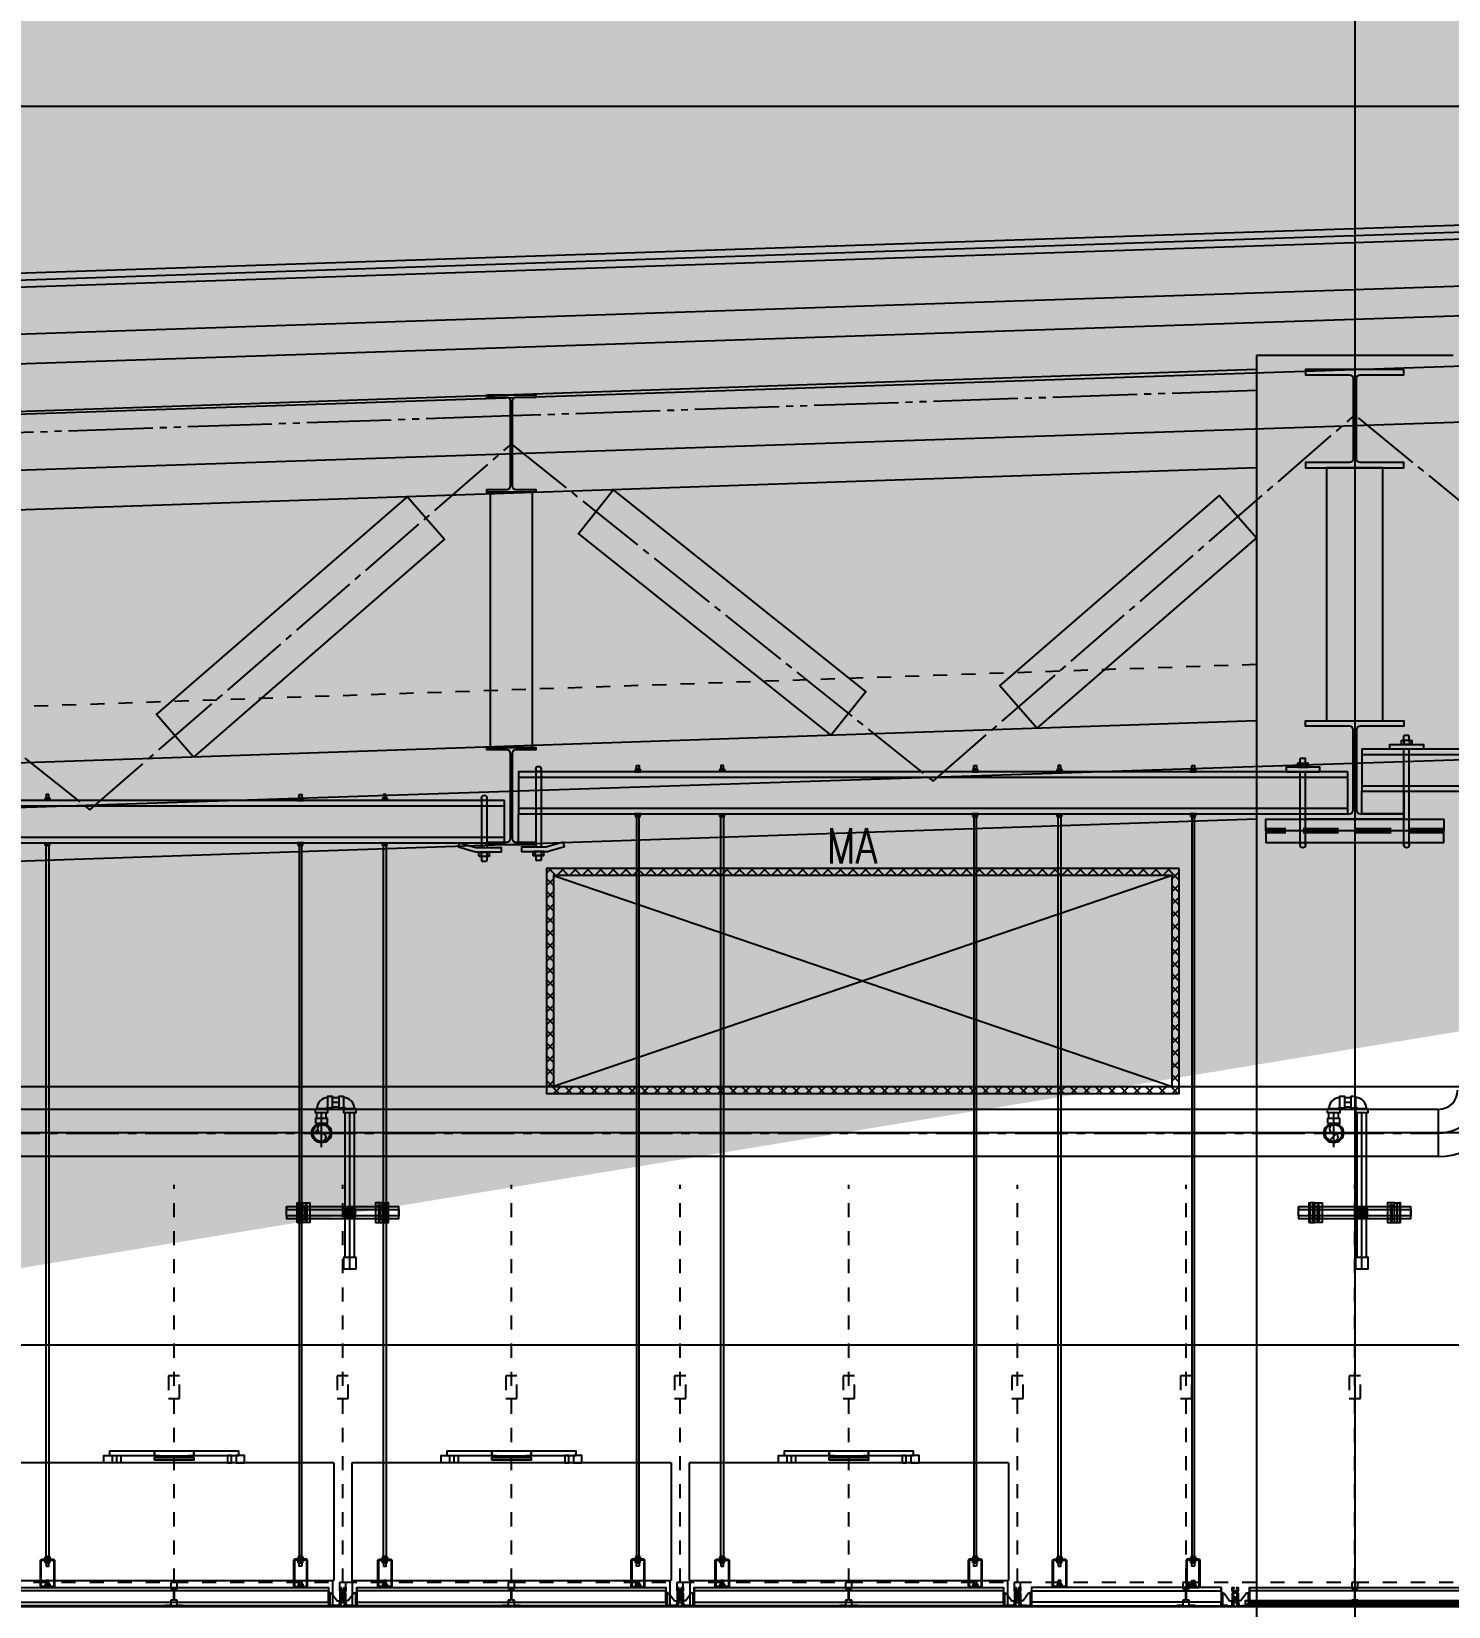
# Model space of a CAD drawing. Header units: millimetres. Extents: x -192235 to 515711, y 45168 to 947868.
# Drawn here: x 125293 to 130333, y 471200 to 476802 of the extents above; entities that cross this region are included whole.
import ezdxf
from ezdxf.enums import TextEntityAlignment as Align

# ---------------------------------------------------------------- set-up
doc = ezdxf.new("R2010")
doc.units = ezdxf.units.MM
doc.header["$LTSCALE"] = 1000
doc.header["$PDMODE"] = 1
for name, pattern in [('CENTER2', [1.125, 0.75, -0.125, 0.125, -0.125]), ('HIDDEN', [0.375, 0.25, -0.125]), ('HIDDEN2', [4.7625, 3.175, -1.5875]), ('TPH12-SEC-@20-1$0$CENTERK0', [0.65, 0.5, -0.05, 0.05, -0.05]), ('TPH12-SEC-@20-1$0$CENTERK5', [6.916, 6.667, -0.083, 0.083, -0.083]), ('TPH12-SEC-@20-1$0$DOTK1', [0.1, 0.05, -0.05]), ('TPH12-SEC-@20-1$0$PHANTOMK1', [1.415, 1, -0.083, 0.083, -0.083, 0.083, -0.083]), ('YCD-Xfa-Sec-24$0$HIDDEN', [0.375, 0.25, -0.125]), ('YCD-Xfa-Sec-24$0$HIDDEN2', [0.1875, 0.125, -0.0625])]:
    doc.linetypes.add(name, pattern=pattern)
for name, color, linetype in [('FS-LINE', 10, 'Continuous'), ('TPH12-SEC-@20-1$0$$FFU', 252, 'TPH12-SEC-@20-1$0$DOTK1'), ('TPH12-SEC-@20-1$0$H-SIN', 252, 'TPH12-SEC-@20-1$0$CENTERK5'), ('TPH12-SEC-@20-1$0$MEJI', 252, 'Continuous'), ('TPH12-SEC-@20-1$0$SIAGE1', 252, 'Continuous'), ('TPH12-SEC-@20-1$0$STEEL2', 252, 'Continuous'), ('TPH12-SEC-@20-1$0$STEEL3', 252, 'Continuous'), ('TPH12-SEC-@20-1$0$SUGATA3', 252, 'Continuous'), ('YCD-Xfa-Sec-24$0$A-C-Ceil-Hand_3-8', 2, 'Continuous'), ('YCD-Xfa-Sec-24$0$A-C-Ceiling Grid', 15, 'Continuous'), ('YCD-Xfa-Sec-24$0$C-R-EQ', 150, 'Continuous'), ('YCD-Xfa-Sec-24$0$Ceil-Sup-150', 3, 'Continuous'), ('YCD-Xfa-Sec-24$0$Ceil-Sup-P1001', 3, 'Continuous'), ('YCD-Xfa-Sec-24$0$FFU', 145, 'Continuous'), ('YFM1P-短$0$14P5-CSH-3-402-B$0$SH-TEXT', 4, 'Continuous'), ('YFM1P-短$0$M-FOUN', 252, 'Continuous'), ('YFM1P-短$0$M-HVAC-CMDUCT', 150, 'Continuous')]:
    doc.layers.add(name, color=color, linetype=linetype)
doc.styles.add('YFM1P-短$0$14P5-CSH-3-402-B$0$AA-TXT', font='simplex.shx', dxfattribs={"width": 0.8, "bigfont": 'CHINA.shx'})

# ---------------------------------------------------------------- blocks, each defined once
blk = doc.blocks.new('TPH12-SEC-@20-1')
at = {"layer": 'DEFPOINTS'}
for p, q in [((100000, 474600), (145000, 476100)), ((100000, 474400), (145000, 475900)), ((100000, 473200), (145000, 474700))]:
    blk.add_line(p, q, dxfattribs=at)
at = {"layer": 'TPH12-SEC-@20-1$0$$FFU'}
for p, q in [((129650, 474550.3), (100343.2, 473550.1)), ((125800, 471285), (125800, 472700)), ((126400, 471285), (126400, 472700)), ((127000, 471285), (127000, 472700)), ((127600, 471285), (127600, 472700)), ((128200, 471285), (128200, 472700)), ((128800, 471285), (128800, 472700)), ((129400, 471285), (129400, 472700)), ((130000, 471285), (130000, 472700)), ((189650, 471285), (100350, 471285)), ((189650, 471200), (100350, 471200))]:
    blk.add_line(p, q, dxfattribs=at)
for points in [[(125820, 471940), (125820, 472020), (125820, 472020), (125780, 472020), (125780, 471940)], [(126420, 471940), (126420, 472020), (126420, 472020), (126380, 472020), (126380, 471940)], [(127020, 471940), (127020, 472020), (127020, 472020), (126980, 472020), (126980, 471940)], [(127620, 471940), (127620, 472020), (127620, 472020), (127580, 472020), (127580, 471940)], [(128220, 471940), (128220, 472020), (128220, 472020), (128180, 472020), (128180, 471940)], [(128820, 471940), (128820, 472020), (128820, 472020), (128780, 472020), (128780, 471940)], [(129420, 471940), (129420, 472020), (129420, 472020), (129380, 472020), (129380, 471940)], [(130020, 471940), (130020, 472020), (130020, 472020), (129980, 472020), (129980, 471940)], [(125789, 471203), (125767.5, 471203), (125767.5, 471200), (125832.5, 471200), (125832.5, 471203), (125811, 471203), (125811, 471222), (125801.5, 471222), (125801.5, 471263), (125811, 471263), (125811, 471285), (125789, 471285), (125789, 471263), (125798.5, 471263), (125798.5, 471222), (125789, 471222)], [(126389, 471203), (126367.5, 471203), (126367.5, 471200), (126432.5, 471200), (126432.5, 471203), (126411, 471203), (126411, 471222), (126401.5, 471222), (126401.5, 471263), (126411, 471263), (126411, 471285), (126389, 471285), (126389, 471263), (126398.5, 471263), (126398.5, 471222), (126389, 471222)], [(126989, 471203), (126967.5, 471203), (126967.5, 471200), (127032.5, 471200), (127032.5, 471203), (127011, 471203), (127011, 471222), (127001.5, 471222), (127001.5, 471263), (127011, 471263), (127011, 471285), (126989, 471285), (126989, 471263), (126998.5, 471263), (126998.5, 471222), (126989, 471222)], [(127589, 471203), (127567.5, 471203), (127567.5, 471200), (127632.5, 471200), (127632.5, 471203), (127611, 471203), (127611, 471222), (127601.5, 471222), (127601.5, 471263), (127611, 471263), (127611, 471285), (127589, 471285), (127589, 471263), (127598.5, 471263), (127598.5, 471222), (127589, 471222)], [(128189, 471203), (128167.5, 471203), (128167.5, 471200), (128232.5, 471200), (128232.5, 471203), (128211, 471203), (128211, 471222), (128201.5, 471222), (128201.5, 471263), (128211, 471263), (128211, 471285), (128189, 471285), (128189, 471263), (128198.5, 471263), (128198.5, 471222), (128189, 471222)], [(128789, 471203), (128767.5, 471203), (128767.5, 471200), (128832.5, 471200), (128832.5, 471203), (128811, 471203), (128811, 471222), (128801.5, 471222), (128801.5, 471263), (128811, 471263), (128811, 471285), (128789, 471285), (128789, 471263), (128798.5, 471263), (128798.5, 471222), (128789, 471222)], [(129389, 471203), (129367.5, 471203), (129367.5, 471200), (129432.5, 471200), (129432.5, 471203), (129411, 471203), (129411, 471222), (129401.5, 471222), (129401.5, 471263), (129411, 471263), (129411, 471285), (129389, 471285), (129389, 471263), (129398.5, 471263), (129398.5, 471222), (129389, 471222)], [(129989, 471203), (129967.5, 471203), (129967.5, 471200), (130032.5, 471200), (130032.5, 471203), (130011, 471203), (130011, 471222), (130001.5, 471222), (130001.5, 471263), (130011, 471263), (130011, 471285), (129989, 471285), (129989, 471263), (129998.5, 471263), (129998.5, 471222), (129989, 471222)]]:
    blk.add_lwpolyline(points, close=True, dxfattribs=at)
at = {"layer": 'TPH12-SEC-@20-1$0$H-SIN'}
for p, q in [((130000, 484000), (130000, 447500)), ((84160.9, 471200), (201769.6, 471200))]:
    blk.add_line(p, q, dxfattribs=at)
at = {"layer": 'TPH12-SEC-@20-1$0$MEJI'}
blk.add_line((143050, 476535), (98300, 476535), dxfattribs=at)
at = {"layer": 'TPH12-SEC-@20-1$0$SIAGE1'}
for p, q in [((145000, 476382.9), (99350, 474861.2)), ((145000, 476277.8), (99538.5, 474762.4))]:
    blk.add_line(p, q, dxfattribs=at)
at = {"layer": 'TPH12-SEC-@20-1$0$STEEL2'}
for points in [[(130175, 475600), (129825, 475600), (129825, 475581), (129981, 475581, -0.414214), (129994, 475568), (129994, 475282, -0.414214), (129981, 475269), (129825, 475269), (129825, 475250), (130175, 475250), (130175, 475269), (130019, 475269, -0.414214), (130006, 475282), (130006, 475568, -0.414214), (130019, 475581), (130175, 475581)], [(126913, 475509.6), (127087, 475509.6), (127087, 475500.6), (127016, 475500.6, 0.414214), (127003, 475487.6), (127003, 475185.6, 0.414214), (127016, 475172.6), (127087, 475172.6), (127087, 475163.6), (126913, 475163.6), (126913, 475172.6), (126984, 475172.6, 0.414214), (126997, 475185.6), (126997, 475487.6, 0.414214), (126984, 475500.6), (126913, 475500.6)], [(130175, 474000), (129825, 474000), (129825, 474019), (129981, 474019, 0.414214), (129994, 474032), (129994, 474318, 0.414214), (129981, 474331), (129825, 474331), (129825, 474350), (130175, 474350), (130175, 474331), (130019, 474331, 0.414214), (130006, 474318), (130006, 474032, 0.414214), (130019, 474019), (130175, 474019)], [(126913, 474255.6), (127087, 474255.6), (127087, 474246.6), (127016, 474246.6, 0.414214), (127003, 474233.6), (127003, 473931.6, 0.414214), (127016, 473918.6), (127087, 473918.6), (127087, 473909.6), (126913, 473909.6), (126913, 473918.6), (126984, 473918.6, 0.414214), (126997, 473931.6), (126997, 474233.6, 0.414214), (126984, 474246.6), (126913, 474246.6)]]:
    blk.add_lwpolyline(points, format="xyb", close=True, dxfattribs=at)
at = {"layer": 'TPH12-SEC-@20-1$0$STEEL3'}
for p, q in [((129650, 475600), (100350, 474600)), ((129650, 475650), (129650, 466700)), ((130350, 475650), (129650, 475650)), ((129650, 475249.8), (100350, 474249.8)), ((129650, 474350.2), (100350, 473350.2)), ((129650, 474000), (100350, 473000))]:
    blk.add_line(p, q, dxfattribs=at)
at = {"layer": 'TPH12-SEC-@20-1$0$STEEL3', "linetype": 'TPH12-SEC-@20-1$0$PHANTOMK1', "ltscale": 0.3}
for p, q in [((129650, 475525), (127003, 475434.6)), ((126997, 475434.4), (124003, 475332.2))]:
    blk.add_line(p, q, dxfattribs=at)
at = {"layer": 'TPH12-SEC-@20-1$0$STEEL3', "linetype": 'TPH12-SEC-@20-1$0$CENTERK0', "ltscale": 0.5}
for p, q in [((128500, 474135.9), (130000, 475436.8)), ((130011.6, 475427.4), (131500, 474214.4)), ((125500, 474033.5), (127000, 475334.5)), ((127000, 475334.5), (128500, 474135.9)), ((124000, 475232.1), (125500, 474033.5))]:
    blk.add_line(p, q, dxfattribs=at)
at = {"layer": 'TPH12-SEC-@20-1$0$STEEL3'}
for points in [[(130100, 474350), (130100, 475250), (129900, 475250), (129900, 474350)], [(126925, 474255.6), (127075, 474255.6), (127075, 475163.6), (126925, 475163.6)], [(128136.2, 474298.5), (128261.1, 474454.8), (127363.8, 475171.8), (127238.9, 475015.5)], [(128869, 474323.5), (128738, 474474.6), (129519, 475152), (129650, 475000.9)], [(125869, 474221.2), (125738, 474372.2), (126631, 475146.8), (126762, 474995.7)]]:
    blk.add_lwpolyline(points, close=True, dxfattribs=at)
at = {"layer": 'TPH12-SEC-@20-1$0$SUGATA3'}
for p, q in [((145000, 476600), (99350, 475078.3)), ((145000, 476575), (99350, 475053.3)), ((145000, 476550), (99350, 475028.3))]:
    blk.add_line(p, q, dxfattribs=at)
blk = doc.blocks.new('YFM1P-短')
at = {"layer": 'YFM1P-短$0$M-HVAC-CMDUCT'}
h = blk.add_hatch(dxfattribs=at)
h.set_pattern_fill('ANSI37', color=256, scale=10)
h.paths.add_polyline_path([(160625, 473825), (162875, 473825), (162875, 473025), (160625, 473025)])
h.paths.add_polyline_path([(160650, 473800), (162850, 473800), (162850, 473050), (160650, 473050)], flags=16)
at = {"layer": 'YFM1P-短$0$M-FOUN'}
blk.add_line((190000, 473050), (100000, 473050), dxfattribs=at)
at = {"layer": 'YFM1P-短$0$M-FOUN', "color": 4}
for p, q in [((100000, 472885), (190000, 472885)), ((100000, 472130), (190000, 472130))]:
    blk.add_line(p, q, dxfattribs=at)
at = {"layer": 'YFM1P-短$0$M-HVAC-CMDUCT'}
for p, q in [((162850, 473800), (160650, 473050)), ((160650, 473800), (162850, 473050))]:
    blk.add_line(p, q, dxfattribs=at)
for points in [[(160625, 473825), (162875, 473825), (162875, 473025), (160625, 473025)], [(160650, 473800), (162850, 473800), (162850, 473050), (160650, 473050)]]:
    blk.add_lwpolyline(points, close=True, dxfattribs=at)
at = {"layer": 'YFM1P-短$0$14P5-CSH-3-402-B$0$SH-TEXT', "color": 4, "style": 'YFM1P-短$0$14P5-CSH-3-402-B$0$AA-TXT', "text_generation_flag": 2, "width": 0.8}
blk.add_text('MA', height=125, dxfattribs=at).set_placement((161788.7, 473905.6, 0), align=Align.MIDDLE_CENTER)
blk = doc.blocks.new('YCD-Xfa-Sec-24$0$Cap-4')
for p, q in [((1.76, 0), (-1.76, 0)), ((-1.9, -1.31), (-1.9, -0.18)), ((-1.9, -1.31), (-1.9, -0.18)), ((1.76, -1.49), (-1.76, -1.49)), ((1.76, -1.49), (-1.76, -1.49)), ((-1.39, -0.05), (-1.75, -0.05)), ((-1.39, -0.05), (-1.75, -0.05)), ((-1.39, -1.44), (-1.75, -1.44)), ((-1.39, -1.44), (-1.75, -1.44)), ((-1.02, -1.31), (-1.02, -0.18)), ((-1.02, -1.31), (-1.02, -0.18)), ((-0.95, -1.49), (-0.95, -3.09)), ((-0.95, -3.09), (-0.82, -3.22)), ((0.82, -3.22), (-0.82, -3.22)), ((0.53, -0.05), (-0.53, -0.05)), ((0.53, -0.05), (-0.53, -0.05)), ((0.53, -1.44), (-0.53, -1.44)), ((0.53, -1.44), (-0.53, -1.44)), ((0.82, -3.22), (0.95, -3.09)), ((0.95, -1.49), (0.95, -3.09)), ((1.02, -1.31), (1.02, -0.18)), ((1.02, -1.31), (1.02, -0.18)), ((1.39, -0.05), (1.75, -0.05)), ((1.39, -0.05), (1.75, -0.05)), ((1.39, -1.44), (1.75, -1.44)), ((1.39, -1.44), (1.75, -1.44)), ((1.9, -1.31), (1.9, -0.18)), ((1.9, -1.31), (1.9, -0.18))]:
    blk.add_line(p, q)
for centre, radius, start, end in [((-1.6, -0.27), 0.316, 120.5681, 163.207), ((-1.6, -0.27), 0.316, 120.5681, 163.207), ((-1.64, -0.33), 0.303, 111.8965, 149.5654), ((-1.64, -0.33), 0.303, 111.8965, 149.5654), ((-1.64, -1.16), 0.303, 210.4346, 248.1035), ((-1.64, -1.16), 0.303, 210.4346, 248.1035), ((-1.6, -1.22), 0.316, 196.793, 239.4319), ((-1.6, -1.22), 0.316, 196.793, 239.4319), ((-1.6, -1.26), 1.23, 61.7885, 80.1123), ((-1.6, -1.26), 1.23, 61.7885, 80.1123), ((-1.6, -0.23), 1.23, 279.8877, 298.2115), ((-1.6, -0.23), 1.23, 279.8877, 298.2115), ((-0.43, -1.46), 1.41, 94.1532, 114.8761), ((-0.43, -1.46), 1.41, 94.1532, 114.8761), ((-0.43, -0.03), 1.41, 245.1239, 265.8468), ((-0.43, -0.03), 1.41, 245.1239, 265.8468), ((0.43, -1.46), 1.41, 65.1239, 85.8468), ((0.43, -1.46), 1.41, 65.1239, 85.8468), ((0.43, -0.03), 1.41, 274.1532, 294.8761), ((0.43, -0.03), 1.41, 274.1532, 294.8761), ((1.6, -1.26), 1.23, 99.8877, 118.2115), ((1.6, -1.26), 1.23, 99.8877, 118.2115), ((1.6, -0.23), 1.23, 241.7885, 260.1123), ((1.6, -0.23), 1.23, 241.7885, 260.1123), ((1.64, -0.33), 0.303, 30.4346, 68.1035), ((1.64, -0.33), 0.303, 30.4346, 68.1035), ((1.64, -1.16), 0.303, 291.8965, 329.5654), ((1.64, -1.16), 0.303, 291.8965, 329.5654), ((1.6, -0.27), 0.316, 16.793, 59.4319), ((1.6, -0.27), 0.316, 16.793, 59.4319), ((1.6, -1.22), 0.316, 300.5681, 343.207), ((1.6, -1.22), 0.316, 300.5681, 343.207)]:
    blk.add_arc(centre, radius, start, end)
blk = doc.blocks.new('YCD-Xfa-Sec-24$0$cg-1')
blk.add_lwpolyline([(0, 68), (0, 0), (1100, 0), (1100, 2.8), (0, 2.8), (0, 15.2), (1100, 15.2), (1100, 55.7), (0, 55.7), (0, 68), (1100, 68), (1100, 0)])
blk = doc.blocks.new('YCD-Xfa-Sec-24$0$Ceil-4T')
for p, q in [((0.45, 5.1), (0, 5.1)), ((0, 5.1), (0, 0)), ((2.2, 0.33), (0, 0.33)), ((0, 0.25), (2.2, 0.25)), ((2.2, 0), (0, 0)), ((0.45, 4.8), (0.45, 5.1)), ((0.45, 4.8), (0.45, 0.33)), ((0.45, 4.8), (1.05, 4.8)), ((0.6, 0.33), (2.2, 0.33)), ((1.05, 4.8), (3, 2.05)), ((3, 2.05), (3.95, 2.05)), ((3.95, 1.55), (3.75, 0.88)), ((3.75, 0.88), (3.95, 0.88)), ((3.75, 0.88), (3.75, 0.25)), ((3.95, 4.8), (3.95, 0.3)), ((3.95, 0.88), (3.95, 1.55)), ((3.95, 0.88), (3.95, 0.45)), ((4.3, 5.1), (4.25, 5.1)), ((5.75, 5.1), (5.7, 5.1)), ((6.05, 4.8), (6.05, 0.3)), ((7, 2.05), (6.05, 2.05)), ((6.05, 1.55), (6.25, 0.88)), ((6.05, 0.88), (6.05, 1.55)), ((6.25, 0.88), (6.05, 0.88)), ((6.05, 0.88), (6.05, 0.45)), ((6.25, 0.88), (6.25, 0.25)), ((8.95, 4.8), (7, 2.05)), ((7.8, 0.33), (10, 0.33)), ((10, 0.25), (7.8, 0.25)), ((10, 0), (7.8, 0)), ((9.55, 4.8), (8.95, 4.8)), ((9.55, 5.1), (10, 5.1)), ((9.55, 4.8), (9.55, 5.1)), ((9.55, 4.8), (9.55, 0.28)), ((10, 5.1), (10, 0))]:
    blk.add_line(p, q)
for points in [[(5.58, 0.1), (5.54, 0.1, -0.414214), (5.5, 0.14), (5.5, 0.58, -0.414214), (5.52, 0.6), (5.82, 0.6, 0.414214), (5.84, 0.62), (5.84, 1.2, 0.414214), (5.74, 1.3), (4.26, 1.3, 0.414214), (4.16, 1.2), (4.16, 0.62, 0.414214), (4.18, 0.6), (4.48, 0.6, -0.414214), (4.5, 0.58), (4.5, 0.14, -0.414214), (4.46, 0.1), (4.42, 0.1, 0.414214), (4.4, 0.08), (4.4, 0.04, -0.414214), (4.36, 0), (2.24, 0, -0.414214), (2.2, 0.04), (2.2, 0.25), (2.2, 0.28, -0.414214), (2.25, 0.33), (2.27, 0.33, -0.414214), (2.32, 0.28), (2.32, 0.27, 0.414214), (2.34, 0.25), (3.87, 0.25, 0.414214), (3.97, 0.35), (3.97, 1.48, -0.414214), (3.99, 1.5), (4.2, 1.5, 0.414214), (4.3, 1.6), (4.3, 5.4, 0.414214), (4.2, 5.5), (3.96, 5.5, -0.414214), (3.94, 5.52), (3.94, 6.76, -0.414214), (3.98, 6.8), (4.46, 6.8, -0.414214), (4.5, 6.76), (4.5, 6.42, -0.414214), (4.48, 6.4), (4.18, 6.4, 0.414214), (4.16, 6.38), (4.16, 5.8, 0.414214), (4.26, 5.7), (5.74, 5.7, 0.414214), (5.84, 5.8), (5.84, 6.38, 0.414214), (5.82, 6.4), (5.52, 6.4, -0.414214), (5.5, 6.42), (5.5, 6.76, -0.414214), (5.54, 6.8), (6.02, 6.8, -0.414214), (6.06, 6.76), (6.06, 5.52, -0.414214), (6.04, 5.5), (5.8, 5.5, 0.414214), (5.7, 5.4), (5.7, 1.6, 0.414214), (5.8, 1.5), (6.01, 1.5, -0.414214), (6.03, 1.48), (6.03, 0.35, 0.414214), (6.13, 0.25), (7.66, 0.25, 0.414214), (7.68, 0.27), (7.68, 0.28, -0.414214), (7.73, 0.33), (7.75, 0.33, -0.414214), (7.8, 0.28), (7.8, 0.25), (7.8, 0.04, -0.414214), (7.76, 0), (5.64, 0, -0.414214), (5.6, 0.04), (5.6, 0.08, 0.414214)], [(4.52, 5.5, 0.414214), (4.42, 5.4), (4.42, 5.2, 0.414214), (4.52, 5.1), (5.48, 5.1, 0.414214), (5.58, 5.2), (5.58, 5.4, 0.414214), (5.48, 5.5)], [(5.58, 3.24, -0.684718), (5.41, 3.17, 0.441058), (4.59, 3.17, -0.684718), (4.42, 3.24), (4.42, 4.38), (4.42, 4.8, -0.414214), (4.52, 4.9), (5.48, 4.9, -0.414214), (5.58, 4.8), (5.58, 4.38)], [(5, 1.5), (5.48, 1.5, 0.414214), (5.58, 1.6), (5.58, 2.36, 0.684718), (5.41, 2.43, -0.441058), (4.59, 2.43, 0.684718), (4.42, 2.36), (4.42, 1.6, 0.414214), (4.52, 1.5)]]:
    blk.add_lwpolyline(points, format="xyb", close=True)
blk.add_circle((5, 2.8), 0.375)
for centre, radius, start, end in [((3.75, 0.45), 0.2, 270, 0), ((4.25, 4.8), 0.3, 90, 180), ((5.75, 4.8), 0.3, 0, 90), ((6.25, 0.45), 0.2, 180, 270)]:
    blk.add_arc(centre, radius, start, end)
for p in [(2.2, 0), (2.2, 0), (2.2, 0), (2.2, 0), (2.2, 0), (2.2, 0), (2.2, 0), (2.2, 0), (2.2, 0), (2.2, 0), (2.2, 0), (2.2, 0), (2.2, 0), (2.2, 0), (2.2, 0), (2.2, 0), (2.2, 0), (3.95, 0.35), (3.97, 0.41), (4.16, 0.64), (4.54, 5.1), (4.56, 4.9), (4.58, 5.1), (5.84, 0.65), (5.85, 0.67), (6.03, 0.41), (6.05, 0.35), (7.8, 0)]:
    blk.add_point(p)
blk = doc.blocks.new('YCD-Xfa-Sec-24$0$FFU-120x120x55')
for p, q in [((-56.8, 50.8), (-56.8, 9)), ((56.8, 50.8), (-56.8, 50.8)), ((56.8, 50.8), (56.8, 9)), ((-56.8, 9), (56.8, 9)), ((-56.5, 0), (-56.5, 9)), ((56.5, 0), (56.5, 9)), ((-56.5, 0), (56.5, 0))]:
    blk.add_line(p, q)
for points in [[(-22.03, 50.8), (-25, 50.8), (-25, 53.5), (-22.03, 53.5), (-22.03, 51.04)], [(-19, 50.8), (-20.35, 50.8), (-20.35, 53.5), (-19, 53.5), (-19, 51.04)], [(-7, 51.8), (-7, 52.7), (7, 52.7), (7, 51.8)], [(19, 50.8), (20.35, 50.8), (20.35, 53.5), (19, 53.5), (19, 50.95)], [(22.03, 50.8), (25, 50.8), (25, 53.5), (22.03, 53.5), (22.03, 50.95)]]:
    blk.add_lwpolyline(points, close=True)
for points in [[(-7, 54.87, 0.414214), (-7.13, 55), (-23, 55), (-23, 53.5), (-7.13, 53.5, 0.414214), (-7, 53.63)], [(6.87, 53.49, 0.396463), (7, 53.63), (7, 54.87, 0.414214), (6.87, 55), (-6.87, 55, 0.414214), (-7, 54.87), (-7, 53.63, 0.396539), (-6.87, 53.49, 0.029282)], [(7.13, 53.5), (23, 53.5), (23, 55), (7.13, 55, 0.414214), (7, 54.87), (7, 53.63, 0.414214)]]:
    blk.add_lwpolyline(points, format="xyb", close=True)
blk = doc.blocks.new('YCD-Xfa-Sec-24$0$Cap-3')
for p, q in [((-8, 2.8), (-11, 2)), ((-11, 2), (-11, 0)), ((-11, 2), (11, 2)), ((-11, 0), (11, 0)), ((-8, 9.2), (-8, 2.8)), ((0, 10), (-6, 10)), ((-4, 9.2), (-4, 2.8)), ((6, 10), (0, 10)), ((4, 2.8), (4, 9.2)), ((8, 9.2), (8, 2.8)), ((8, 2.8), (11, 2)), ((11, 2), (11, 0))]:
    blk.add_line(p, q)
for centre, radius, start, end in [((-6, 7.1), 2.9, 46.3972, 133.6028), ((-6, 4.9), 2.9, 226.3972, 313.6028), ((0, -0.4), 10.4, 67.3801, 112.6199), ((0, 12.4), 10.4, 247.3801, 292.6199), ((6, 7.1), 2.9, 46.3972, 133.6028), ((6, 4.9), 2.9, 226.3972, 313.6028)]:
    blk.add_arc(centre, radius, start, end)
blk = doc.blocks.new('YCD-Xfa-Sec-24')
at = {"layer": 'YCD-Xfa-Sec-24$0$C-R-EQ'}
h = blk.add_hatch(dxfattribs=at)
h.set_pattern_fill('ANSI31', color=256, scale=10, angle=45, style=0)
h.set_pattern_definition([(90, (839258.67, 230019.764), (-31.75, 7e-15), [])])
h.paths.add_polyline_path([(579609.6, 401207.8), (579609.6, 401219.8), (580389.6, 401219.8), (580389.6, 401207.8)])
at = {"layer": 'YCD-Xfa-Sec-24$0$A-C-Ceil-Hand_3-8', "elevation": 0}
for points in [[(580579.8, 404191), (580570.2, 404191), (580570.2, 404179), (580579.8, 404179)], [(581045.2, 404191), (581054.8, 404191), (581054.8, 404179), (581045.2, 404179)], [(581354.8, 404191), (581345.2, 404191), (581345.2, 404179), (581354.8, 404179)], [(582245.2, 404191), (582254.8, 404191), (582254.8, 404179), (582245.2, 404179)], [(582554.8, 404191), (582545.2, 404191), (582545.2, 404179), (582554.8, 404179)], [(583445.2, 404088.3), (583454.8, 404088.3), (583454.8, 404076.3), (583445.2, 404076.3)], [(583754.7, 404088.3), (583745.2, 404088.3), (583745.2, 404076.3), (583754.7, 404076.3)], [(584645.2, 404088.3), (584654.7, 404088.3), (584654.7, 404076.3), (584645.2, 404076.3)], [(580579.8, 401378), (580570.2, 401378), (580570.2, 404009), (580579.8, 404009)], [(581045.2, 401378), (581054.8, 401378), (581054.8, 404009), (581045.2, 404009)], [(581354.8, 401378), (581345.2, 401378), (581345.2, 404009), (581354.8, 404009)], [(582245.2, 401378), (582254.8, 401378), (582254.8, 404009), (582245.2, 404009)], [(582554.8, 401378), (582545.2, 401378), (582545.2, 404009), (582554.8, 404009)], [(583445.2, 401378), (583454.8, 401378), (583454.8, 403906.3), (583445.2, 403906.3)], [(583754.7, 401378), (583745.2, 401378), (583745.2, 403906.3), (583754.7, 403906.3)], [(584645.2, 401378), (584654.7, 401378), (584654.7, 403906.3), (584645.2, 403906.3)], [(580570.2, 401343), (580579.8, 401343), (580579.8, 401355), (580570.2, 401355)], [(581054.8, 401343), (581045.2, 401343), (581045.2, 401355), (581054.8, 401355)], [(581345.2, 401343), (581354.8, 401343), (581354.8, 401355), (581345.2, 401355)], [(582254.8, 401343), (582245.2, 401343), (582245.2, 401355), (582254.8, 401355)], [(582545.2, 401343), (582554.8, 401343), (582554.8, 401355), (582545.2, 401355)], [(583454.8, 401343), (583445.2, 401343), (583445.2, 401355), (583454.8, 401355)], [(583745.2, 401343), (583754.7, 401343), (583754.7, 401355), (583745.2, 401355)], [(584654.7, 401343), (584645.2, 401343), (584645.2, 401355), (584654.7, 401355)], [(580570.2, 401281), (580579.8, 401281), (580579.8, 401293), (580570.2, 401293)], [(581054.8, 401281), (581045.2, 401281), (581045.2, 401293), (581054.8, 401293)], [(581345.2, 401281), (581354.8, 401281), (581354.8, 401293), (581345.2, 401293)], [(582254.8, 401281), (582245.2, 401281), (582245.2, 401293), (582254.8, 401293)], [(582545.2, 401281), (582554.8, 401281), (582554.8, 401293), (582545.2, 401293)], [(583454.8, 401281), (583445.2, 401281), (583445.2, 401293), (583454.8, 401293)], [(583745.2, 401281), (583754.7, 401281), (583754.7, 401293), (583745.2, 401293)], [(584654.7, 401281), (584645.2, 401281), (584645.2, 401293), (584654.7, 401293)]]:
    blk.add_lwpolyline(points, close=True, dxfattribs=at)
for points in [[(580600, 401363), (580600, 401273, -0.414214), (580595, 401268), (580555, 401268, -0.414214), (580550, 401273), (580550, 401363, -0.414214), (580555, 401368), (580595, 401368, -0.414214)], [(580597, 401363), (580597, 401273, -0.414214), (580595, 401271), (580555, 401271, -0.414214), (580553, 401273), (580553, 401363, -0.414214), (580555, 401365), (580595, 401365, -0.414214)], [(581025, 401363), (581025, 401273, 0.414214), (581030, 401268), (581070, 401268, 0.414214), (581075, 401273), (581075, 401363, 0.414214), (581070, 401368), (581030, 401368, 0.414214)], [(581028, 401363), (581028, 401273, 0.414214), (581030, 401271), (581070, 401271, 0.414214), (581072, 401273), (581072, 401363, 0.414214), (581070, 401365), (581030, 401365, 0.414214)], [(581375, 401363), (581375, 401273, -0.414214), (581370, 401268), (581330, 401268, -0.414214), (581325, 401273), (581325, 401363, -0.414214), (581330, 401368), (581370, 401368, -0.414214)], [(581372, 401363), (581372, 401273, -0.414214), (581370, 401271), (581330, 401271, -0.414214), (581328, 401273), (581328, 401363, -0.414214), (581330, 401365), (581370, 401365, -0.414214)], [(582225, 401363), (582225, 401273, 0.414214), (582230, 401268), (582270, 401268, 0.414214), (582275, 401273), (582275, 401363, 0.414214), (582270, 401368), (582230, 401368, 0.414214)], [(582228, 401363), (582228, 401273, 0.414214), (582230, 401271), (582270, 401271, 0.414214), (582272, 401273), (582272, 401363, 0.414214), (582270, 401365), (582230, 401365, 0.414214)], [(582575, 401363), (582575, 401273, -0.414214), (582570, 401268), (582530, 401268, -0.414214), (582525, 401273), (582525, 401363, -0.414214), (582530, 401368), (582570, 401368, -0.414214)], [(582572, 401363), (582572, 401273, -0.414214), (582570, 401271), (582530, 401271, -0.414214), (582528, 401273), (582528, 401363, -0.414214), (582530, 401365), (582570, 401365, -0.414214)], [(583425, 401363), (583425, 401273, 0.414214), (583430, 401268), (583470, 401268, 0.414214), (583475, 401273), (583475, 401363, 0.414214), (583470, 401368), (583430, 401368, 0.414214)], [(583428, 401363), (583428, 401273, 0.414214), (583430, 401271), (583470, 401271, 0.414214), (583472, 401273), (583472, 401363, 0.414214), (583470, 401365), (583430, 401365, 0.414214)], [(583775, 401363), (583775, 401273, -0.414214), (583770, 401268), (583730, 401268, -0.414214), (583725, 401273), (583725, 401363, -0.414214), (583730, 401368), (583770, 401368, -0.414214)], [(583772, 401363), (583772, 401273, -0.414214), (583770, 401271), (583730, 401271, -0.414214), (583728, 401273), (583728, 401363, -0.414214), (583730, 401365), (583770, 401365, -0.414214)], [(584625, 401363), (584625, 401273, 0.414214), (584630, 401268), (584670, 401268, 0.414214), (584675, 401273), (584675, 401363, 0.414214), (584670, 401368), (584630, 401368, 0.414214)], [(584628, 401363), (584628, 401273, 0.414214), (584630, 401271), (584670, 401271, 0.414214), (584672, 401273), (584672, 401363, 0.414214), (584670, 401365), (584630, 401365, 0.414214)]]:
    blk.add_lwpolyline(points, format="xyb", close=True, dxfattribs=at)
at = {"layer": 'YCD-Xfa-Sec-24$0$A-C-Ceiling Grid', "elevation": 0}
for points in [[(580375, 401268), (580375, 401200), (579625, 401200), (579625, 401202.8), (580375, 401202.8), (580375, 401215.2), (579625, 401215.2), (579625, 401255.7), (580375, 401255.7), (580375, 401268), (579625, 401268), (579625, 401200)], [(580375, 401268), (580375, 401200), (579625, 401200), (579625, 401202.8), (580375, 401202.8), (580375, 401215.2), (579625, 401215.2), (579625, 401255.7), (580375, 401255.7), (580375, 401268), (579625, 401268), (579625, 401200)], [(580475, 401268), (580475, 401200), (581150, 401200), (581150, 401202.8), (580475, 401202.8), (580475, 401215.2), (581150, 401215.2), (581150, 401255.7), (580475, 401255.7), (580475, 401268), (581150, 401268), (581150, 401200)], [(580475, 401268), (580475, 401200), (581150, 401200), (581150, 401202.8), (580475, 401202.8), (580475, 401215.2), (581150, 401215.2), (581150, 401255.7), (580475, 401255.7), (580475, 401268), (581150, 401268), (581150, 401200)]]:
    blk.add_lwpolyline(points, dxfattribs=at)
at = {"layer": 'YCD-Xfa-Sec-24$0$C-R-EQ', "elevation": 0}
blk.add_lwpolyline([(579609.6, 401207.8), (579609.6, 401219.8), (580389.6, 401219.8), (580389.6, 401207.8), (579609.6, 401207.8)], dxfattribs=at)
blk.add_lwpolyline([(579609.6, 401207.8), (579609.6, 401219.8), (580389.6, 401219.8), (580389.6, 401207.8), (579609.6, 401207.8)], dxfattribs=at)
at = {"layer": 'YCD-Xfa-Sec-24$0$Ceil-Sup-150'}
for p, q in [((579805.9, 403907.9), (579805.9, 404249.4)), ((579825, 403907.9), (579825, 404249.4)), ((582893.9, 404178.5), (582893.9, 403901.3)), ((582913, 404178.5), (582913, 403901.3)), ((580175, 403907.9), (580175, 404169)), ((580194, 403907.9), (580194, 404169)), ((583087, 404075.9), (583087, 403899.3)), ((583106, 404075.9), (583106, 403899.3))]:
    blk.add_line(p, q, dxfattribs=at)
for points in [[(577025, 404249.4), (579975, 404249.4), (579975, 404099.4), (577025, 404099.4)], [(577025, 404229.4), (579975, 404229.4), (579975, 404119.4), (577025, 404119.4)], [(579755.5, 404249.4), (579875.5, 404249.4), (579875.5, 404265.4), (579755.5, 404265.4)], [(580244.5, 404169), (580124.5, 404169), (580124.5, 404185), (580244.5, 404185)], [(580025, 404169), (582975, 404169), (582975, 404019), (580025, 404019)], [(580025, 404149), (582975, 404149), (582975, 404039), (580025, 404039)], [(579975, 404099.4), (579825, 404099.4), (579825, 404019), (579975, 404019)], [(583025, 404066.3), (585975, 404066.3), (585975, 403916.3), (583025, 403916.3)], [(582975, 404019), (582913, 404019), (582913, 403916.3), (582975, 403916.3)], [(583025, 404046.3), (585975, 404046.3), (585975, 403936.3), (583025, 403936.3)]]:
    blk.add_lwpolyline(points, close=True, dxfattribs=at)
for points in [[(582877.4, 403885.3, -0.072199), (582864.3, 403887.2), (582811.4, 403902.9), (582816, 403918.3), (582868.8, 403902.6, 0.072199), (582877.4, 403901.3), (582963.5, 403901.3), (582963.5, 403885.3)], [(583122.6, 403883.3, 0.072199), (583135.7, 403885.2), (583188.6, 403900.9), (583184, 403916.3), (583131.2, 403900.6, -0.072199), (583122.6, 403899.3), (583036.5, 403899.3), (583036.5, 403883.3)]]:
    blk.add_lwpolyline(points, format="xyb", close=True, dxfattribs=at)
for centre, start, end in [((582903.5, 404178.5), 0, 180), ((583096.5, 404075.9), 0, 180), ((579815.5, 403907.9), 180, 0), ((580184.5, 403907.9), 180, 0)]:
    blk.add_arc(centre, 9.53, start, end, dxfattribs=at)
at = {"layer": 'YCD-Xfa-Sec-24$0$Ceil-Sup-150', "linetype": 'YCD-Xfa-Sec-24$0$HIDDEN', "ltscale": 0.01}
for centre, start, end in [((582903.5, 404178.5), 180, 0), ((583096.5, 404075.9), 180, 0), ((579815.5, 403907.9), 0, 180), ((580184.5, 403907.9), 0, 180)]:
    blk.add_arc(centre, 9.53, start, end, dxfattribs=at)
at = {"layer": 'YCD-Xfa-Sec-24$0$Ceil-Sup-P1001', "linetype": 'YCD-Xfa-Sec-24$0$HIDDEN2'}
for p, q in [((579683.1, 403965.9), (580316.9, 403965.9)), ((579683.1, 403951.6), (580316.9, 403951.6))]:
    blk.add_line(p, q, dxfattribs=at)
at = {"layer": 'YCD-Xfa-Sec-24$0$Ceil-Sup-P1001'}
for points in [[(579683.1, 403958.7), (580316.9, 403958.7), (580316.9, 404000), (579683.1, 404000)], [(579683.1, 403958.7), (580316.9, 403958.7), (580316.9, 403917.4), (579683.1, 403917.4)]]:
    blk.add_lwpolyline(points, close=True, dxfattribs=at)
at = {"layer": 'YCD-Xfa-Sec-24$0$A-C-Ceil-Hand_3-8', "xscale": -1}
for p in [(580575, 404169), (581350, 404169), (582550, 404169), (583750, 404066.3), (580575, 401368, 0), (581350, 401368, 0), (582550, 401368, 0), (583750, 401368, 0), (580575, 401271, 0), (581350, 401271, 0), (582550, 401271, 0), (583750, 401271, 0)]:
    blk.add_blockref('YCD-Xfa-Sec-24$0$Cap-3', p, dxfattribs=at)
at = {"layer": 'YCD-Xfa-Sec-24$0$A-C-Ceil-Hand_3-8'}
for p in [(581050, 404169), (582250, 404169), (583450, 404066.3), (584650, 404066.3), (581050, 401368, 0), (582250, 401368, 0), (583450, 401368, 0), (584650, 401368, 0), (581050, 401271, 0), (582250, 401271, 0), (583450, 401271, 0), (584650, 401271, 0)]:
    blk.add_blockref('YCD-Xfa-Sec-24$0$Cap-3', p, dxfattribs=at)
at = {"layer": 'YCD-Xfa-Sec-24$0$A-C-Ceil-Hand_3-8', "xscale": -1, "rotation": 180}
for p in [(580575, 404019), (581350, 404019), (582550, 404019), (583750, 403916.3), (580575, 401365, 0), (581350, 401365, 0), (582550, 401365, 0), (583750, 401365, 0)]:
    blk.add_blockref('YCD-Xfa-Sec-24$0$Cap-3', p, dxfattribs=at)
at = {"layer": 'YCD-Xfa-Sec-24$0$A-C-Ceil-Hand_3-8', "rotation": 180}
for p in [(581050, 404019), (582250, 404019), (583450, 403916.3), (584650, 403916.3), (581050, 401365, 0), (582250, 401365, 0), (583450, 401365, 0), (584650, 401365, 0)]:
    blk.add_blockref('YCD-Xfa-Sec-24$0$Cap-3', p, dxfattribs=at)
at = {"layer": 'YCD-Xfa-Sec-24$0$A-C-Ceiling Grid', "xscale": -10, "yscale": 10, "zscale": 10}
for p in [(580475, 401200), (581250, 401200, 0), (582450, 401200, 0), (583650, 401200, 0)]:
    blk.add_blockref('YCD-Xfa-Sec-24$0$Ceil-4T', p, dxfattribs=at)
at = {"layer": 'YCD-Xfa-Sec-24$0$A-C-Ceiling Grid', "xscale": -1}
for p in [(582350, 401200, 0), (583550, 401200, 0), (584750, 401200, 0)]:
    blk.add_blockref('YCD-Xfa-Sec-24$0$cg-1', p, dxfattribs=at)
at = {"layer": 'YCD-Xfa-Sec-24$0$Ceil-Sup-150', "yscale": 10, "zscale": 10, "rotation": 180}
for p, xscale in [((579815.5, 404265.4), 10), ((580184.5, 404185), -10)]:
    blk.add_blockref('YCD-Xfa-Sec-24$0$Cap-4', p, dxfattribs=dict(at, xscale=xscale))
at = {"layer": 'YCD-Xfa-Sec-24$0$Ceil-Sup-150', "yscale": 10, "zscale": 10}
for p, xscale in [((582903.5, 403885.3), -10), ((583096.5, 403883.3), 10)]:
    blk.add_blockref('YCD-Xfa-Sec-24$0$Cap-4', p, dxfattribs=dict(at, xscale=xscale))
at = {"layer": 'YCD-Xfa-Sec-24$0$FFU', "xscale": -10, "yscale": 10, "zscale": 10}
for p in [(581799.6, 401202.5, 0), (582999.6, 401202.5, 0), (584199.6, 401202.5, 0)]:
    blk.add_blockref('YCD-Xfa-Sec-24$0$FFU-120x120x55', p, dxfattribs=at)
blk = doc.blocks.new('FS-90-25A')
at = {"layer": 'FS-LINE'}
for points in [[(2.15, -1.6), (-2.15, -1.6), (-2.15, 0), (2.15, 0)], [(-2.21, -1.66), (-2.21, -5.96), (-3.81, -5.96), (-3.81, -1.66)]]:
    blk.add_lwpolyline(points, close=True, dxfattribs=at)
for radius in [0.54, 3.88]:
    blk.add_arc((-2.21, -1.6), radius, 270, 0, dxfattribs=at)
blk = doc.blocks.new('L30-SP-TD-50x25-rd48.41375')
at = {"layer": 'FS-LINE'}
h = blk.add_hatch(dxfattribs=at)
h.set_pattern_fill('ANSI31', color=1, scale=1.5, style=0)
h.set_pattern_definition([(45, (-11264.6674, 12496.2735), (-3.367596, 3.367596), [])])
edge = h.paths.add_edge_path()
edge.add_arc((-7687.5, 18898.41), 3.02, 90, 270)
edge.add_arc((-7687.5, 18896.91), 1.51, 270, 450)
edge.add_arc((-7687.5, 18899.92), 1.51, 90, 270, ccw=False)
for p, q in [((-7683.69, 18911.02), (-7681.31, 18911.02)), ((-7683.69, 18907.68), (-7681.31, 18907.68)), ((-7689.17, 18901.94), (-7689.47, 18901.3)), ((-7689.17, 18903.54), (-7689.17, 18905.54)), ((-7685.83, 18903.54), (-7685.83, 18905.54)), ((-7685.83, 18901.94), (-7685.53, 18901.3)), ((-7679.17, 18854.25), (-7679.17, 18905.54)), ((-7675.83, 18854.25), (-7675.83, 18905.54)), ((-7695, 18873.56), (-7695, 18866.56)), ((-7665, 18873.56), (-7665, 18866.56)), ((-7678.35, 18869.5), (-7678.35, 18870.63)), ((-7677.9, 18870.81), (-7678.3, 18870.81)), ((-7678.3, 18870.44), (-7677.9, 18870.44)), ((-7678.3, 18869.69), (-7677.9, 18869.69)), ((-7677.9, 18869.31), (-7678.3, 18869.31)), ((-7677.9, 18870.81), (-7677.85, 18870.91)), ((-7677.9, 18869.31), (-7677.85, 18869.21)), ((-7677.85, 18869.21), (-7677.85, 18870.91)), ((-7677.85, 18870.91), (-7677.75, 18870.91)), ((-7677.75, 18869.21), (-7677.85, 18869.21)), ((-7677.75, 18870.91), (-7677.75, 18869.21)), ((-7677.25, 18869.21), (-7677.25, 18870.91)), ((-7677.25, 18870.91), (-7677.15, 18870.91)), ((-7677.15, 18869.21), (-7677.25, 18869.21)), ((-7677.15, 18870.91), (-7677.15, 18869.21)), ((-7677.1, 18870.81), (-7677.15, 18870.91)), ((-7677.1, 18869.31), (-7677.15, 18869.21)), ((-7677.1, 18870.81), (-7676.7, 18870.81)), ((-7676.7, 18870.44), (-7677.1, 18870.44)), ((-7676.7, 18869.69), (-7677.1, 18869.69)), ((-7677.1, 18869.31), (-7676.7, 18869.31)), ((-7676.65, 18870.63), (-7676.65, 18869.5))]:
    blk.add_line(p, q, dxfattribs=at)
at = {"layer": 'FS-LINE', "color": 1, "linetype": 'CENTER2', "ltscale": 0.1}
for p, q in [((-7683.69, 18909.35), (-7681.31, 18909.35)), ((-7677.5, 18850), (-7677.5, 18905.54))]:
    blk.add_line(p, q, dxfattribs=at)
at = {"layer": 'FS-LINE', "color": 1, "linetype": 'CENTER2', "ltscale": 0.01}
blk.add_line((-7687.5, 18903.43), (-7687.5, 18905.54), dxfattribs=at)
at = {"layer": 'FS-LINE', "color": 1, "linetype": 'CENTER2', "ltscale": 0.05}
for p, q in [((-7687.5, 18893.4), (-7687.5, 18903.43)), ((-7692.52, 18898.41), (-7682.48, 18898.41))]:
    blk.add_line(p, q, dxfattribs=at)
at = {"layer": 'FS-LINE'}
for points in [[(-7687.5, 18901.43, 1), (-7687.5, 18898.41, -1), (-7687.5, 18895.4, -1)], [(-7692.7, 18872.46), (-7692.7, 18867.66, -1), (-7693.3, 18867.66), (-7693.3, 18872.46, -1)], [(-7667.3, 18872.46), (-7667.3, 18867.66, 1), (-7666.7, 18867.66), (-7666.7, 18872.46, 1)]]:
    blk.add_lwpolyline(points, format="xyb", close=True, dxfattribs=at)
for points in [[(-7689.65, 18901.94), (-7685.35, 18901.94), (-7685.35, 18903.54), (-7689.65, 18903.54)], [(-7677.75, 18871.61), (-7679.42, 18871.61), (-7679.42, 18868.51), (-7677.75, 18868.51)], [(-7677.75, 18871.61), (-7677.5, 18871.61), (-7677.5, 18868.51), (-7677.75, 18868.51)], [(-7677.5, 18871.61), (-7677.25, 18871.61), (-7677.25, 18868.51), (-7677.5, 18868.51)], [(-7677.25, 18871.61), (-7675.58, 18871.61), (-7675.58, 18868.51), (-7677.25, 18868.51)], [(-7679.65, 18850), (-7679.65, 18854.25), (-7675.35, 18854.25), (-7675.35, 18850)]]:
    blk.add_lwpolyline(points, close=True, dxfattribs=at)
for points in [[(-7694.15, 18873.56), (-7695.95, 18873.56), (-7695.95, 18866.56), (-7694.15, 18866.56), (-7694.15, 18873.56), (-7691.65, 18873.56), (-7691.65, 18866.56), (-7696.25, 18866.56), (-7696.25, 18873.56), (-7695.95, 18873.56)], [(-7665.85, 18873.56), (-7664.05, 18873.56), (-7664.05, 18866.56), (-7665.85, 18866.56), (-7665.85, 18873.56), (-7668.35, 18873.56), (-7668.35, 18866.56), (-7663.75, 18866.56), (-7663.75, 18873.56), (-7664.05, 18873.56)], [(-7700, 18868.95), (-7700, 18868), (-7660, 18868), (-7660, 18872.13), (-7700, 18872.13), (-7700, 18871.18), (-7660, 18871.18), (-7660, 18868.95), (-7700, 18868.95), (-7700, 18872.13)], [(-7678.35, 18870.46), (-7679.25, 18870.46), (-7679.35, 18870.36), (-7679.35, 18869.77), (-7679.25, 18869.67), (-7678.35, 18869.67)]]:
    blk.add_lwpolyline(points, dxfattribs=at)
for points in [[(-7692.65, 18872.13), (-7692.65, 18872.64, 1), (-7693.35, 18872.64), (-7693.35, 18872.13)], [(-7667.35, 18872.13), (-7667.35, 18872.64, -1), (-7666.65, 18872.64), (-7666.65, 18872.13)], [(-7692.65, 18868), (-7692.65, 18867.49, -1), (-7693.35, 18867.49), (-7693.35, 18868)], [(-7667.35, 18868), (-7667.35, 18867.49, 1), (-7666.65, 18867.49), (-7666.65, 18868)]]:
    blk.add_lwpolyline(points, format="xyb", dxfattribs=at)
at = {"layer": 'FS-LINE', "linetype": 'HIDDEN', "ltscale": 0.01}
for points in [[(-7679.17, 18871.61), (-7679.42, 18871.61), (-7679.42, 18868.51), (-7679.17, 18868.51)], [(-7675.83, 18871.61), (-7675.58, 18871.61), (-7675.58, 18868.51), (-7675.83, 18868.51)]]:
    blk.add_lwpolyline(points, close=True, dxfattribs=at)
at = {"layer": 'FS-LINE'}
for radius in [3.5, 3.02]:
    blk.add_circle((-7687.5, 18898.41), radius, dxfattribs=at)
at = {"layer": 'FS-LINE', "linetype": 'HIDDEN2', "ltscale": 0.01}
for centre in [(-7693, 18872.46), (-7667, 18872.46), (-7693, 18867.66), (-7667, 18867.66)]:
    blk.add_circle(centre, 0.3, dxfattribs=at)
at = {"layer": 'FS-LINE'}
for centre, radius, start, end in [((-7677.97, 18870.63), 0.377, 150.1372, 209.8628), ((-7676.92, 18870.06), 1.43, 164.8107, 195.1893), ((-7677.97, 18869.5), 0.377, 150.1372, 209.8628), ((-7678.23, 18870.63), 0.377, 330.1372, 29.8628), ((-7679.28, 18870.06), 1.43, 344.8107, 15.1893), ((-7678.23, 18869.5), 0.377, 330.1372, 29.8628), ((-7676.77, 18870.63), 0.377, 150.1372, 209.8628), ((-7675.72, 18870.06), 1.43, 164.8107, 195.1893), ((-7676.77, 18869.5), 0.377, 150.1372, 209.8628), ((-7677.03, 18870.63), 0.377, 330.1372, 29.8628), ((-7678.08, 18870.06), 1.43, 344.8107, 15.1893), ((-7677.03, 18869.5), 0.377, 330.1372, 29.8628)]:
    blk.add_arc(centre, radius, start, end, dxfattribs=at)
for p, rotation in [((-7687.5, 18905.54), 180), ((-7681.31, 18909.35), 90)]:
    blk.add_blockref('FS-90-25A', p, dxfattribs=dict(at, rotation=rotation))
blk = doc.blocks.new('SP-L30-25')
at = {"layer": 'FS-LINE'}
for p, q in [((102250, 472968.3), (130297.6, 472968.3)), ((130297.6, 472800), (130297.6, 472968.3)), ((130297.6, 472800), (102250, 472800))]:
    blk.add_line(p, q, dxfattribs=at)
at = {"layer": 'FS-LINE', "color": 1, "linetype": 'CENTER2', "ltscale": 0.25}
blk.add_line((102354.1, 472884.1), (130297.6, 472884.1), dxfattribs=at)
at = {"layer": 'FS-LINE', "color": 1, "linetype": 'CENTER2', "ltscale": 0.2}
blk.add_arc((130297.6, 473036.5), 152.4, 270, 0, dxfattribs=at)
at = {"layer": 'FS-LINE'}
for radius in [68.3, 236.5]:
    blk.add_arc((130297.6, 473036.5), radius, 270, 0, dxfattribs=at)
at = {"layer": 'FS-LINE', "xscale": 10, "yscale": 10, "zscale": 10}
for p in [(203200, 283900), (206800, 283900)]:
    blk.add_blockref('L30-SP-TD-50x25-rd48.41375', p, dxfattribs=at)

msp = doc.modelspace()

# ---------------------------------------------------------------- hatches: boundary and pattern name
at = {"true_color": 0xffffff}
h = msp.add_hatch(dxfattribs=at)
h.set_pattern_fill('ANSI31', scale=0.1)
edge = h.paths.add_edge_path()
edge.add_line((100000, 482700), (189649.99998, 482700))
edge.add_line((100000, 483000), (189649.99998, 483000))
edge.add_line((118433.49298, 471281.03175), (116868.88374, 471281.03175))
h.paths.add_polyline_path([(106717.73794, 482746.34146), (106937.07128, 482746.34146), (106937.07128, 482956.34146), (106717.73794, 482956.34146)], flags=25)
h.paths.add_polyline_path([(116851.27788, 482746.34146), (117070.61122, 482746.34146), (117070.61122, 482956.34146), (116851.27788, 482956.34146)], flags=25)
h.paths.add_polyline_path([(126310.22085, 482746.34146), (126529.55419, 482746.34146), (126529.55419, 482956.34146), (126310.22085, 482956.34146)], flags=25)
h.paths.add_polyline_path([(137161.91916, 482746.34146), (137381.2525, 482746.34146), (137381.2525, 482956.34146), (137161.91916, 482956.34146)], flags=25)
h.paths.add_polyline_path([(147414.49447, 482746.34146), (147633.82781, 482746.34146), (147633.82781, 482956.34146), (147414.49447, 482956.34146)], flags=25)
h.paths.add_polyline_path([(157005.85385, 482746.34146), (157225.18718, 482746.34146), (157225.18718, 482956.34146), (157005.85385, 482956.34146)], flags=25)
h.paths.add_polyline_path([(181423.90981, 482746.34146), (181643.24315, 482746.34146), (181643.24315, 482956.34146), (181423.90981, 482956.34146)], flags=25)
h.paths.add_polyline_path([(168993.12099, 482746.34146), (169212.45433, 482746.34146), (169212.45433, 482956.34146), (168993.12099, 482956.34146)], flags=25)

# ---------------------------------------------------------------- next in the draw order: block references
msp.add_blockref('TPH12-SEC-@20-1', (0, 0))

# ---------------------------------------------------------------- next in the draw order: block references
at = {"xscale": -1}
for name, p in [('YFM1P-短', (290000, 0)), ('YCD-Xfa-Sec-24', (710000, 70000))]:
    msp.add_blockref(name, p, dxfattribs=at)
at = {"layer": 'FS-LINE'}
msp.add_blockref('SP-L30-25', (0, 0), dxfattribs=at)

doc.saveas('drawing.dxf')
